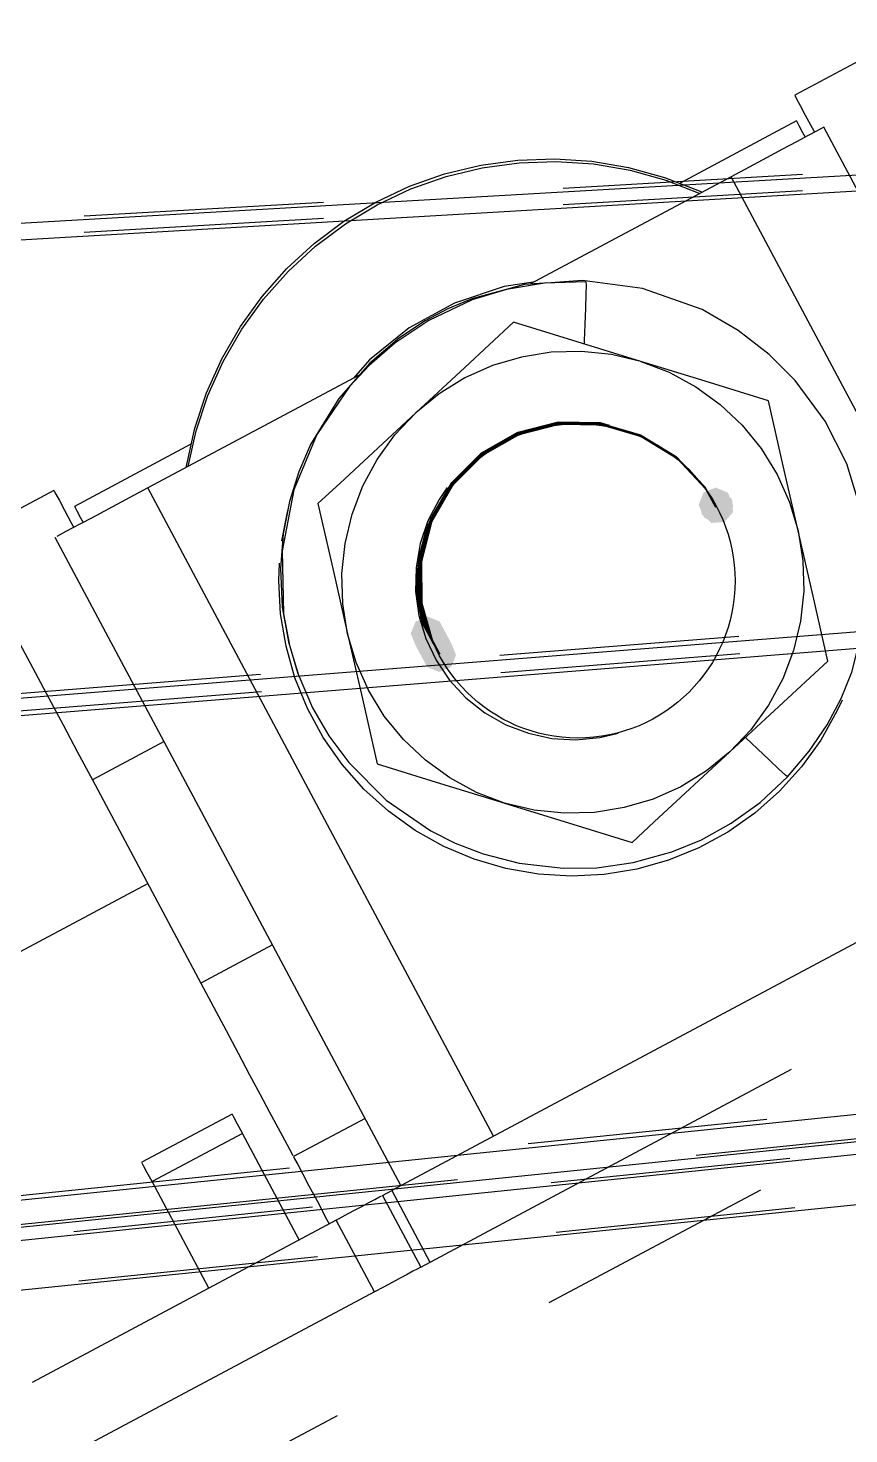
# Model space of a CAD drawing. Extents: x 3 to 592, y 5 to 207.
# Drawn here: x 62.11 to 66.45, y 34.37 to 41.81 of the extents above; entities that cross this region are included whole.
import ezdxf

# ---------------------------------------------------------------- set-up
doc = ezdxf.new("R2010")
doc.units = 0
doc.layers.get('0').update_dxf_attribs({"linetype": 'CONTINUOUS'})

msp = doc.modelspace()

# ---------------------------------------------------------------- hatches: boundary and pattern name
h = msp.add_hatch(color=7)
h.dxf.hatch_style = 2
h.paths.add_polyline_path([(65.810381, 39.348591), (65.83662, 39.284981), (65.810381, 39.22137), (65.746771, 39.195131), (65.683161, 39.22137), (65.656569, 39.285333), (65.682808, 39.348943), (65.746418, 39.375183)])
h = msp.add_hatch(color=7)
h.dxf.hatch_style = 2
h.paths.add_polyline_path([(65.810381, 39.348591), (65.83662, 39.284981), (65.810381, 39.22137), (65.746771, 39.195131), (65.683161, 39.22137), (65.656569, 39.285333), (65.682808, 39.348943), (65.746418, 39.375183)])
h = msp.add_hatch(color=7)
h.dxf.hatch_style = 2
h.paths.add_polyline_path([(65.812145, 39.345239), (65.838384, 39.281629), (65.812145, 39.218019), (65.748535, 39.19178), (65.684925, 39.218019), (65.658333, 39.281982), (65.684572, 39.345592), (65.748182, 39.371831)])
h = msp.add_hatch(color=7)
h.dxf.hatch_style = 2
h.paths.add_polyline_path([(65.812145, 39.345239), (65.838384, 39.281629), (65.812145, 39.218019), (65.748535, 39.19178), (65.684925, 39.218019), (65.658333, 39.281982), (65.684572, 39.345592), (65.748182, 39.371831)])
h = msp.add_hatch(color=7)
h.dxf.hatch_style = 2
h.paths.add_polyline_path([(65.813944, 39.341923), (65.840184, 39.278313), (65.813944, 39.214703), (65.750334, 39.188464), (65.686724, 39.214703), (65.660132, 39.278666), (65.686371, 39.342276), (65.749981, 39.368515)])
h = msp.add_hatch(color=7)
h.dxf.hatch_style = 2
h.paths.add_polyline_path([(65.813944, 39.341923), (65.840184, 39.278313), (65.813944, 39.214703), (65.750334, 39.188464), (65.686724, 39.214703), (65.660132, 39.278666), (65.686371, 39.342276), (65.749981, 39.368515)])
h = msp.add_hatch(color=7)
h.dxf.hatch_style = 2
h.paths.add_polyline_path([(65.833441, 39.313569), (65.838219, 39.244926), (65.793211, 39.192878), (65.724567, 39.1881), (65.672519, 39.233108), (65.666683, 39.303868), (65.711691, 39.355917), (65.780335, 39.360694)])
h = msp.add_hatch(color=7)
h.dxf.hatch_style = 2
h.paths.add_polyline_path([(65.833441, 39.313569), (65.838219, 39.244926), (65.793211, 39.192878), (65.724567, 39.1881), (65.672519, 39.233108), (65.666683, 39.303868), (65.711691, 39.355917), (65.780335, 39.360694)])
h = msp.add_hatch(color=7)
h.dxf.hatch_style = 2
h.paths.add_polyline_path([(64.158208, 38.538922), (64.131969, 38.602532), (64.158208, 38.666142), (64.221819, 38.692381), (64.285429, 38.666142), (64.312021, 38.602179), (64.285782, 38.538569), (64.222171, 38.51233)])
h = msp.add_hatch(color=7)
h.dxf.hatch_style = 2
h.paths.add_polyline_path([(64.158208, 38.538922), (64.131969, 38.602532), (64.158208, 38.666142), (64.221819, 38.692381), (64.285429, 38.666142), (64.312021, 38.602179), (64.285782, 38.538569), (64.222171, 38.51233)])
h = msp.add_hatch(color=7)
h.dxf.hatch_style = 2
h.paths.add_polyline_path([(64.160008, 38.535606), (64.133768, 38.599216), (64.160008, 38.662826), (64.223618, 38.689065), (64.287228, 38.662826), (64.31382, 38.598863), (64.287581, 38.535253), (64.223971, 38.509014)])
h = msp.add_hatch(color=7)
h.dxf.hatch_style = 2
h.paths.add_polyline_path([(64.160008, 38.535606), (64.133768, 38.599216), (64.160008, 38.662826), (64.223618, 38.689065), (64.287228, 38.662826), (64.31382, 38.598863), (64.287581, 38.535253), (64.223971, 38.509014)])
h = msp.add_hatch(color=7)
h.dxf.hatch_style = 2
h.paths.add_polyline_path([(64.161772, 38.532254), (64.135532, 38.595864), (64.161772, 38.659475), (64.225382, 38.685714), (64.288992, 38.659475), (64.315584, 38.595512), (64.289345, 38.531902), (64.225734, 38.505662)])
h = msp.add_hatch(color=7)
h.dxf.hatch_style = 2
h.paths.add_polyline_path([(64.161772, 38.532254), (64.135532, 38.595864), (64.161772, 38.659475), (64.225382, 38.685714), (64.288992, 38.659475), (64.315584, 38.595512), (64.289345, 38.531902), (64.225734, 38.505662)])
h = msp.add_hatch(color=7)
h.dxf.hatch_style = 2
h.paths.add_polyline_path([(64.163535, 38.528938), (64.137296, 38.592548), (64.163535, 38.656158), (64.227146, 38.682398), (64.290756, 38.656158), (64.317348, 38.592196), (64.291108, 38.528585), (64.227498, 38.502346)])
h = msp.add_hatch(color=7)
h.dxf.hatch_style = 2
h.paths.add_polyline_path([(64.163535, 38.528938), (64.137296, 38.592548), (64.163535, 38.656158), (64.227146, 38.682398), (64.290756, 38.656158), (64.317348, 38.592196), (64.291108, 38.528585), (64.227498, 38.502346)])
h = msp.add_hatch(color=7)
h.dxf.hatch_style = 2
h.paths.add_polyline_path([(64.165335, 38.525587), (64.139095, 38.589197), (64.165335, 38.652807), (64.228945, 38.679046), (64.292555, 38.652807), (64.319147, 38.588844), (64.292908, 38.525234), (64.229297, 38.498995)])
h = msp.add_hatch(color=7)
h.dxf.hatch_style = 2
h.paths.add_polyline_path([(64.165335, 38.525587), (64.139095, 38.589197), (64.165335, 38.652807), (64.228945, 38.679046), (64.292555, 38.652807), (64.319147, 38.588844), (64.292908, 38.525234), (64.229297, 38.498995)])
h = msp.add_hatch(color=7)
h.dxf.hatch_style = 2
h.paths.add_polyline_path([(64.167134, 38.522271), (64.140895, 38.585881), (64.167134, 38.649491), (64.230744, 38.67573), (64.294354, 38.649491), (64.320946, 38.585528), (64.294707, 38.521918), (64.231097, 38.495679)])
h = msp.add_hatch(color=7)
h.dxf.hatch_style = 2
h.paths.add_polyline_path([(64.167134, 38.522271), (64.140895, 38.585881), (64.167134, 38.649491), (64.230744, 38.67573), (64.294354, 38.649491), (64.320946, 38.585528), (64.294707, 38.521918), (64.231097, 38.495679)])
h = msp.add_hatch(color=7)
h.dxf.hatch_style = 2
h.paths.add_polyline_path([(64.168898, 38.518919), (64.142658, 38.582529), (64.168898, 38.64614), (64.232508, 38.672379), (64.296118, 38.64614), (64.32271, 38.582177), (64.296471, 38.518567), (64.232861, 38.492327)])
h = msp.add_hatch(color=7)
h.dxf.hatch_style = 2
h.paths.add_polyline_path([(64.168898, 38.518919), (64.142658, 38.582529), (64.168898, 38.64614), (64.232508, 38.672379), (64.296118, 38.64614), (64.32271, 38.582177), (64.296471, 38.518567), (64.232861, 38.492327)])
h = msp.add_hatch(color=7)
h.dxf.hatch_style = 2
h.paths.add_polyline_path([(64.170662, 38.515603), (64.144422, 38.579213), (64.170662, 38.642823), (64.234272, 38.669063), (64.297882, 38.642823), (64.324474, 38.578861), (64.298235, 38.51525), (64.234624, 38.489011)])
h = msp.add_hatch(color=7)
h.dxf.hatch_style = 2
h.paths.add_polyline_path([(64.170662, 38.515603), (64.144422, 38.579213), (64.170662, 38.642823), (64.234272, 38.669063), (64.297882, 38.642823), (64.324474, 38.578861), (64.298235, 38.51525), (64.234624, 38.489011)])
h = msp.add_hatch(color=7)
h.dxf.hatch_style = 2
h.paths.add_polyline_path([(64.172461, 38.512287), (64.146221, 38.575897), (64.172461, 38.639507), (64.236071, 38.665747), (64.299681, 38.639507), (64.326273, 38.575544), (64.300034, 38.511934), (64.236424, 38.485695)])
h = msp.add_hatch(color=7)
h.dxf.hatch_style = 2
h.paths.add_polyline_path([(64.172461, 38.512287), (64.146221, 38.575897), (64.172461, 38.639507), (64.236071, 38.665747), (64.299681, 38.639507), (64.326273, 38.575544), (64.300034, 38.511934), (64.236424, 38.485695)])
h = msp.add_hatch(color=7)
h.dxf.hatch_style = 2
h.paths.add_polyline_path([(64.174225, 38.508936), (64.147985, 38.572546), (64.174225, 38.636156), (64.237835, 38.662395), (64.301445, 38.636156), (64.328037, 38.572193), (64.301798, 38.508583), (64.238187, 38.482344)])
h = msp.add_hatch(color=7)
h.dxf.hatch_style = 2
h.paths.add_polyline_path([(64.174225, 38.508936), (64.147985, 38.572546), (64.174225, 38.636156), (64.237835, 38.662395), (64.301445, 38.636156), (64.328037, 38.572193), (64.301798, 38.508583), (64.238187, 38.482344)])
h = msp.add_hatch(color=7)
h.dxf.hatch_style = 2
h.paths.add_polyline_path([(64.176024, 38.50562), (64.149785, 38.56923), (64.176024, 38.63284), (64.239634, 38.659079), (64.303244, 38.63284), (64.329836, 38.568877), (64.303597, 38.505267), (64.239987, 38.479028)])
h = msp.add_hatch(color=7)
h.dxf.hatch_style = 2
h.paths.add_polyline_path([(64.176024, 38.50562), (64.149785, 38.56923), (64.176024, 38.63284), (64.239634, 38.659079), (64.303244, 38.63284), (64.329836, 38.568877), (64.303597, 38.505267), (64.239987, 38.479028)])
h = msp.add_hatch(color=7)
h.dxf.hatch_style = 2
h.paths.add_polyline_path([(64.177788, 38.502268), (64.151548, 38.565878), (64.177788, 38.629488), (64.241398, 38.655728), (64.305008, 38.629488), (64.3316, 38.565526), (64.305361, 38.501915), (64.241751, 38.475676)])
h = msp.add_hatch(color=7)
h.dxf.hatch_style = 2
h.paths.add_polyline_path([(64.177788, 38.502268), (64.151548, 38.565878), (64.177788, 38.629488), (64.241398, 38.655728), (64.305008, 38.629488), (64.3316, 38.565526), (64.305361, 38.501915), (64.241751, 38.475676)])
h = msp.add_hatch(color=7)
h.dxf.hatch_style = 2
h.paths.add_polyline_path([(64.179552, 38.498952), (64.153312, 38.562562), (64.179552, 38.626172), (64.243162, 38.652412), (64.306772, 38.626172), (64.333364, 38.562209), (64.307125, 38.498599), (64.243514, 38.47236)])
h = msp.add_hatch(color=7)
h.dxf.hatch_style = 2
h.paths.add_polyline_path([(64.179552, 38.498952), (64.153312, 38.562562), (64.179552, 38.626172), (64.243162, 38.652412), (64.306772, 38.626172), (64.333364, 38.562209), (64.307125, 38.498599), (64.243514, 38.47236)])
h = msp.add_hatch(color=7)
h.dxf.hatch_style = 2
h.paths.add_polyline_path([(64.181351, 38.495601), (64.155111, 38.559211), (64.181351, 38.622821), (64.244961, 38.64906), (64.308571, 38.622821), (64.335163, 38.558858), (64.308924, 38.495248), (64.245314, 38.469009)])
h = msp.add_hatch(color=7)
h.dxf.hatch_style = 2
h.paths.add_polyline_path([(64.181351, 38.495601), (64.155111, 38.559211), (64.181351, 38.622821), (64.244961, 38.64906), (64.308571, 38.622821), (64.335163, 38.558858), (64.308924, 38.495248), (64.245314, 38.469009)])
h = msp.add_hatch(color=7)
h.dxf.hatch_style = 2
h.paths.add_polyline_path([(64.183115, 38.492285), (64.156875, 38.555895), (64.183115, 38.619505), (64.246725, 38.645744), (64.310335, 38.619505), (64.336927, 38.555542), (64.310688, 38.491932), (64.247077, 38.465693)])
h = msp.add_hatch(color=7)
h.dxf.hatch_style = 2
h.paths.add_polyline_path([(64.183115, 38.492285), (64.156875, 38.555895), (64.183115, 38.619505), (64.246725, 38.645744), (64.310335, 38.619505), (64.336927, 38.555542), (64.310688, 38.491932), (64.247077, 38.465693)])
h = msp.add_hatch(color=7)
h.dxf.hatch_style = 2
h.paths.add_polyline_path([(64.184878, 38.488933), (64.158639, 38.552543), (64.184878, 38.616153), (64.248489, 38.642393), (64.312099, 38.616153), (64.338691, 38.552191), (64.312452, 38.48858), (64.248841, 38.462341)])
h = msp.add_hatch(color=7)
h.dxf.hatch_style = 2
h.paths.add_polyline_path([(64.184878, 38.488933), (64.158639, 38.552543), (64.184878, 38.616153), (64.248489, 38.642393), (64.312099, 38.616153), (64.338691, 38.552191), (64.312452, 38.48858), (64.248841, 38.462341)])
h = msp.add_hatch(color=7)
h.dxf.hatch_style = 2
h.paths.add_polyline_path([(64.186678, 38.485617), (64.160438, 38.549227), (64.186678, 38.612837), (64.250288, 38.639077), (64.313898, 38.612837), (64.34049, 38.548874), (64.314251, 38.485264), (64.250641, 38.459025)])
h = msp.add_hatch(color=7)
h.dxf.hatch_style = 2
h.paths.add_polyline_path([(64.186678, 38.485617), (64.160438, 38.549227), (64.186678, 38.612837), (64.250288, 38.639077), (64.313898, 38.612837), (64.34049, 38.548874), (64.314251, 38.485264), (64.250641, 38.459025)])
h = msp.add_hatch(color=7)
h.dxf.hatch_style = 2
h.paths.add_polyline_path([(64.188442, 38.482266), (64.162202, 38.545876), (64.188442, 38.609486), (64.252052, 38.635725), (64.315662, 38.609486), (64.342254, 38.545523), (64.316015, 38.481913), (64.252404, 38.455674)])
h = msp.add_hatch(color=7)
h.dxf.hatch_style = 2
h.paths.add_polyline_path([(64.188442, 38.482266), (64.162202, 38.545876), (64.188442, 38.609486), (64.252052, 38.635725), (64.315662, 38.609486), (64.342254, 38.545523), (64.316015, 38.481913), (64.252404, 38.455674)])
h = msp.add_hatch(color=7)
h.dxf.hatch_style = 2
h.paths.add_polyline_path([(64.190241, 38.47895), (64.164001, 38.54256), (64.190241, 38.60617), (64.253851, 38.632409), (64.317461, 38.60617), (64.344053, 38.542207), (64.317814, 38.478597), (64.254204, 38.452358)])
h = msp.add_hatch(color=7)
h.dxf.hatch_style = 2
h.paths.add_polyline_path([(64.190241, 38.47895), (64.164001, 38.54256), (64.190241, 38.60617), (64.253851, 38.632409), (64.317461, 38.60617), (64.344053, 38.542207), (64.317814, 38.478597), (64.254204, 38.452358)])
h = msp.add_hatch(color=7)
h.dxf.hatch_style = 2
h.paths.add_polyline_path([(64.192005, 38.475598), (64.165765, 38.539208), (64.192005, 38.602818), (64.255615, 38.629058), (64.319225, 38.602818), (64.345817, 38.538856), (64.319578, 38.475245), (64.255968, 38.449006)])
h = msp.add_hatch(color=7)
h.dxf.hatch_style = 2
h.paths.add_polyline_path([(64.192005, 38.475598), (64.165765, 38.539208), (64.192005, 38.602818), (64.255615, 38.629058), (64.319225, 38.602818), (64.345817, 38.538856), (64.319578, 38.475245), (64.255968, 38.449006)])
h = msp.add_hatch(color=7)
h.dxf.hatch_style = 2
h.paths.add_polyline_path([(64.193768, 38.472282), (64.167529, 38.535892), (64.193768, 38.599502), (64.257379, 38.625742), (64.320989, 38.599502), (64.347581, 38.535539), (64.321342, 38.471929), (64.257731, 38.44569)])
h = msp.add_hatch(color=7)
h.dxf.hatch_style = 2
h.paths.add_polyline_path([(64.193768, 38.472282), (64.167529, 38.535892), (64.193768, 38.599502), (64.257379, 38.625742), (64.320989, 38.599502), (64.347581, 38.535539), (64.321342, 38.471929), (64.257731, 38.44569)])
h = msp.add_hatch(color=7)
h.dxf.hatch_style = 2
h.paths.add_polyline_path([(64.195568, 38.468966), (64.169328, 38.532576), (64.195568, 38.596186), (64.259178, 38.622425), (64.322788, 38.596186), (64.34938, 38.532223), (64.323141, 38.468613), (64.259531, 38.442374)])
h = msp.add_hatch(color=7)
h.dxf.hatch_style = 2
h.paths.add_polyline_path([(64.195568, 38.468966), (64.169328, 38.532576), (64.195568, 38.596186), (64.259178, 38.622425), (64.322788, 38.596186), (64.34938, 38.532223), (64.323141, 38.468613), (64.259531, 38.442374)])
h = msp.add_hatch(color=7)
h.dxf.hatch_style = 2
h.paths.add_polyline_path([(64.197332, 38.465615), (64.171092, 38.529225), (64.197332, 38.592835), (64.260942, 38.619074), (64.324552, 38.592835), (64.351144, 38.528872), (64.324905, 38.465262), (64.261294, 38.439023)])
h = msp.add_hatch(color=7)
h.dxf.hatch_style = 2
h.paths.add_polyline_path([(64.197332, 38.465615), (64.171092, 38.529225), (64.197332, 38.592835), (64.260942, 38.619074), (64.324552, 38.592835), (64.351144, 38.528872), (64.324905, 38.465262), (64.261294, 38.439023)])
h = msp.add_hatch(color=7)
h.dxf.hatch_style = 2
h.paths.add_polyline_path([(64.199095, 38.462298), (64.172856, 38.525909), (64.199095, 38.589519), (64.262706, 38.615758), (64.326316, 38.589519), (64.352908, 38.525556), (64.326668, 38.461946), (64.263058, 38.435706)])
h = msp.add_hatch(color=7)
h.dxf.hatch_style = 2
h.paths.add_polyline_path([(64.199095, 38.462298), (64.172856, 38.525909), (64.199095, 38.589519), (64.262706, 38.615758), (64.326316, 38.589519), (64.352908, 38.525556), (64.326668, 38.461946), (64.263058, 38.435706)])
h = msp.add_hatch(color=7)
h.dxf.hatch_style = 2
h.paths.add_polyline_path([(64.200895, 38.458947), (64.174655, 38.522557), (64.200895, 38.586167), (64.264505, 38.612407), (64.328115, 38.586167), (64.354707, 38.522204), (64.328468, 38.458594), (64.264858, 38.432355)])
h = msp.add_hatch(color=7)
h.dxf.hatch_style = 2
h.paths.add_polyline_path([(64.200895, 38.458947), (64.174655, 38.522557), (64.200895, 38.586167), (64.264505, 38.612407), (64.328115, 38.586167), (64.354707, 38.522204), (64.328468, 38.458594), (64.264858, 38.432355)])
h = msp.add_hatch(color=7)
h.dxf.hatch_style = 2
h.paths.add_polyline_path([(64.202658, 38.455631), (64.176419, 38.519241), (64.202658, 38.582851), (64.266269, 38.60909), (64.329879, 38.582851), (64.356471, 38.518888), (64.330232, 38.455278), (64.266621, 38.429039)])
h = msp.add_hatch(color=7)
h.dxf.hatch_style = 2
h.paths.add_polyline_path([(64.202658, 38.455631), (64.176419, 38.519241), (64.202658, 38.582851), (64.266269, 38.60909), (64.329879, 38.582851), (64.356471, 38.518888), (64.330232, 38.455278), (64.266621, 38.429039)])
h = msp.add_hatch(color=7)
h.dxf.hatch_style = 2
h.paths.add_polyline_path([(64.204458, 38.45228), (64.178218, 38.51589), (64.204458, 38.5795), (64.268068, 38.605739), (64.331678, 38.5795), (64.35827, 38.515537), (64.332031, 38.451927), (64.268421, 38.425688)])
h = msp.add_hatch(color=7)
h.dxf.hatch_style = 2
h.paths.add_polyline_path([(64.204458, 38.45228), (64.178218, 38.51589), (64.204458, 38.5795), (64.268068, 38.605739), (64.331678, 38.5795), (64.35827, 38.515537), (64.332031, 38.451927), (64.268421, 38.425688)])
h = msp.add_hatch(color=7)
h.dxf.hatch_style = 2
h.paths.add_polyline_path([(64.206222, 38.448963), (64.179982, 38.512574), (64.206222, 38.576184), (64.269832, 38.602423), (64.333442, 38.576184), (64.360034, 38.512221), (64.333795, 38.448611), (64.270184, 38.422371)])
h = msp.add_hatch(color=7)
h.dxf.hatch_style = 2
h.paths.add_polyline_path([(64.206222, 38.448963), (64.179982, 38.512574), (64.206222, 38.576184), (64.269832, 38.602423), (64.333442, 38.576184), (64.360034, 38.512221), (64.333795, 38.448611), (64.270184, 38.422371)])
h = msp.add_hatch(color=7)
h.dxf.hatch_style = 2
h.paths.add_polyline_path([(64.208021, 38.445612), (64.181781, 38.509222), (64.208021, 38.572832), (64.271631, 38.599072), (64.335241, 38.572832), (64.361833, 38.508869), (64.335594, 38.445259), (64.271984, 38.41902)])
h = msp.add_hatch(color=7)
h.dxf.hatch_style = 2
h.paths.add_polyline_path([(64.208021, 38.445612), (64.181781, 38.509222), (64.208021, 38.572832), (64.271631, 38.599072), (64.335241, 38.572832), (64.361833, 38.508869), (64.335594, 38.445259), (64.271984, 38.41902)])
h = msp.add_hatch(color=7)
h.dxf.hatch_style = 2
h.paths.add_polyline_path([(64.209785, 38.442296), (64.183545, 38.505906), (64.209785, 38.569516), (64.273395, 38.595755), (64.337005, 38.569516), (64.363597, 38.505553), (64.337358, 38.441943), (64.273747, 38.415704)])
h = msp.add_hatch(color=7)
h.dxf.hatch_style = 2
h.paths.add_polyline_path([(64.209785, 38.442296), (64.183545, 38.505906), (64.209785, 38.569516), (64.273395, 38.595755), (64.337005, 38.569516), (64.363597, 38.505553), (64.337358, 38.441943), (64.273747, 38.415704)])
h = msp.add_hatch(color=7)
h.dxf.hatch_style = 2
h.paths.add_polyline_path([(64.211548, 38.438945), (64.185309, 38.502555), (64.211548, 38.566165), (64.275159, 38.592404), (64.338769, 38.566165), (64.365361, 38.502202), (64.339122, 38.438592), (64.275511, 38.412353)])
h = msp.add_hatch(color=7)
h.dxf.hatch_style = 2
h.paths.add_polyline_path([(64.211548, 38.438945), (64.185309, 38.502555), (64.211548, 38.566165), (64.275159, 38.592404), (64.338769, 38.566165), (64.365361, 38.502202), (64.339122, 38.438592), (64.275511, 38.412353)])
h = msp.add_hatch(color=7)
h.dxf.hatch_style = 2
h.paths.add_polyline_path([(64.213348, 38.435628), (64.187108, 38.499239), (64.213348, 38.562849), (64.276958, 38.589088), (64.340568, 38.562849), (64.36716, 38.498886), (64.340921, 38.435276), (64.277311, 38.409036)])
h = msp.add_hatch(color=7)
h.dxf.hatch_style = 2
h.paths.add_polyline_path([(64.213348, 38.435628), (64.187108, 38.499239), (64.213348, 38.562849), (64.276958, 38.589088), (64.340568, 38.562849), (64.36716, 38.498886), (64.340921, 38.435276), (64.277311, 38.409036)])
h = msp.add_hatch(color=7)
h.dxf.hatch_style = 2
h.paths.add_polyline_path([(64.215112, 38.432312), (64.188872, 38.495923), (64.215112, 38.559533), (64.278722, 38.585772), (64.342332, 38.559533), (64.368924, 38.49557), (64.342685, 38.43196), (64.279074, 38.40572)])
h = msp.add_hatch(color=7)
h.dxf.hatch_style = 2
h.paths.add_polyline_path([(64.215112, 38.432312), (64.188872, 38.495923), (64.215112, 38.559533), (64.278722, 38.585772), (64.342332, 38.559533), (64.368924, 38.49557), (64.342685, 38.43196), (64.279074, 38.40572)])
h = msp.add_hatch(color=7)
h.dxf.hatch_style = 2
h.paths.add_polyline_path([(64.216911, 38.428961), (64.190671, 38.492571), (64.216911, 38.556181), (64.280521, 38.58242), (64.344131, 38.556181), (64.370723, 38.492218), (64.344484, 38.428608), (64.280874, 38.402369)])
h = msp.add_hatch(color=7)
h.dxf.hatch_style = 2
h.paths.add_polyline_path([(64.216911, 38.428961), (64.190671, 38.492571), (64.216911, 38.556181), (64.280521, 38.58242), (64.344131, 38.556181), (64.370723, 38.492218), (64.344484, 38.428608), (64.280874, 38.402369)])
h = msp.add_hatch(color=7)
h.dxf.hatch_style = 2
h.paths.add_polyline_path([(64.218675, 38.42561), (64.192435, 38.48922), (64.218675, 38.55283), (64.282285, 38.579069), (64.345895, 38.55283), (64.372487, 38.488867), (64.346248, 38.425257), (64.282638, 38.399018)])
h = msp.add_hatch(color=7)
h.dxf.hatch_style = 2
h.paths.add_polyline_path([(64.218675, 38.42561), (64.192435, 38.48922), (64.218675, 38.55283), (64.282285, 38.579069), (64.345895, 38.55283), (64.372487, 38.488867), (64.346248, 38.425257), (64.282638, 38.399018)])

# ---------------------------------------------------------------- linework, layer by layer
at = {"color": 7}
for points in [[(43.215278, 39.6875), (85.372222, 42.121667)], [(85.372222, 42.051111), (43.215278, 39.581667)], [(66.642791, 41.706941), (66.164778, 41.451883)], [(66.642791, 41.706941), (66.164778, 41.451883)], [(66.164883, 41.451989), (66.175114, 41.432939), (66.193458, 41.398366), (66.220975, 41.347214), (66.256606, 41.279833), (66.269306, 41.255844)], [(66.164883, 41.451989), (66.175114, 41.432939), (66.193458, 41.398366), (66.220975, 41.347214), (66.256606, 41.279833), (66.269306, 41.255844)], [(66.174655, 41.31564), (65.558705, 40.986851)], [(66.174655, 41.31564), (65.558705, 40.986851)], [(66.174655, 41.31564), (66.187355, 41.292004), (66.207111, 41.254962), (66.220516, 41.229915)], [(66.174655, 41.31564), (66.187355, 41.292004), (66.207111, 41.254962), (66.220516, 41.229915)], [(66.318447, 41.282126), (66.281053, 41.262371), (66.235897, 41.238029), (66.174867, 41.205573), (66.100784, 41.166062), (66.015764, 41.120554), (65.924042, 41.071518), (65.828439, 41.020718)], [(66.318447, 41.282126), (66.281053, 41.262371), (66.235897, 41.238029), (66.174867, 41.205573), (66.100784, 41.166062), (66.015764, 41.120554), (65.924042, 41.071518), (65.828439, 41.020718)], [(68.148941, 37.850974), (66.318377, 41.282091)], [(68.148941, 37.850974), (66.318377, 41.282091)], [(63.947746, 40.886733), (64.125898, 40.970694), (64.311812, 41.035958), (64.503371, 41.082172), (64.698457, 41.10863), (64.895307, 41.115333), (65.091804, 41.10228), (65.285832, 41.069119), (65.475979, 41.016555), (65.659423, 40.945294), (65.67424, 40.938238)], [(63.947746, 40.886733), (64.125898, 40.970694), (64.311812, 41.035958), (64.503371, 41.082172), (64.698457, 41.10863), (64.895307, 41.115333), (65.091804, 41.10228), (65.285832, 41.069119), (65.475979, 41.016555), (65.659423, 40.945294), (65.67424, 40.938238)], [(63.955366, 40.872481), (64.133518, 40.956442), (64.319432, 41.021706), (64.510991, 41.067919), (64.706077, 41.094378), (64.902927, 41.101081), (65.099424, 41.088028), (65.293452, 41.054867), (65.483599, 41.002303), (65.663163, 40.932453)], [(63.955366, 40.872481), (64.133518, 40.956442), (64.319432, 41.021706), (64.510991, 41.067919), (64.706077, 41.094378), (64.902927, 41.101081), (65.099424, 41.088028), (65.293452, 41.054867), (65.483599, 41.002303), (65.663163, 40.932453)], [(65.828298, 41.020647), (64.761851, 40.451617)], [(65.828298, 41.020647), (64.761851, 40.451617)], [(64.938533, 40.95983), (66.206402, 41.03337)], [(64.938533, 40.95983), (66.206402, 41.03337)], [(64.938533, 40.95983), (66.206402, 41.03337)], [(64.938533, 40.95983), (66.206402, 41.03337)], [(67.658756, 37.589495), (65.828192, 41.020612)], [(67.658756, 37.589495), (65.828192, 41.020612)], [(66.206542, 40.94597), (64.938673, 40.87243)], [(66.206542, 40.94597), (64.938673, 40.87243)], [(66.206542, 40.94597), (64.938673, 40.87243)], [(66.206542, 40.94597), (64.938673, 40.87243)], [(62.402795, 40.812749), (63.670664, 40.88629)], [(62.402795, 40.812749), (63.670664, 40.88629)], [(62.402795, 40.812749), (63.670664, 40.88629)], [(62.402795, 40.812749), (63.670664, 40.88629)], [(62.943387, 39.481619), (62.946209, 39.497847), (62.988896, 39.689758), (63.050984, 39.87673), (63.131771, 40.056647), (63.230196, 40.227038), (63.345201, 40.386847), (63.476082, 40.533955), (63.621073, 40.667305), (63.778765, 40.785486), (63.947746, 40.886733)], [(62.943387, 39.481619), (62.946209, 39.497847), (62.988896, 39.689758), (63.050984, 39.87673), (63.131771, 40.056647), (63.230196, 40.227038), (63.345201, 40.386847), (63.476082, 40.533955), (63.621073, 40.667305), (63.778765, 40.785486), (63.947746, 40.886733)], [(62.954359, 39.487475), (62.996692, 39.675506), (63.058781, 39.862478), (63.139214, 40.042042), (63.237639, 40.212786), (63.352998, 40.372594), (63.483878, 40.519703), (63.62887, 40.653053), (63.786561, 40.771233), (63.955189, 40.872481)], [(62.954359, 39.487475), (62.996692, 39.675506), (63.058781, 39.862478), (63.139214, 40.042042), (63.237639, 40.212786), (63.352998, 40.372594), (63.483878, 40.519703), (63.62887, 40.653053), (63.786561, 40.771233), (63.955189, 40.872481)], [(63.670804, 40.79889), (62.402935, 40.725349)], [(63.670804, 40.79889), (62.402935, 40.725349)], [(63.670804, 40.79889), (62.402935, 40.725349)], [(63.670804, 40.79889), (62.402935, 40.725349)], [(64.837169, 40.45712), (64.734511, 40.449712), (64.455111, 40.37457), (64.328111, 40.320948), (64.209224, 40.257801), (64.071994, 40.167137), (63.915008, 40.033434), (63.751672, 39.84752), (63.601741, 39.603751), (63.539652, 39.459112), (63.490616, 39.300714), (63.457102, 39.129617), (63.442638, 38.947231)], [(64.837169, 40.45712), (64.734511, 40.449712), (64.455111, 40.37457), (64.328111, 40.320948), (64.209224, 40.257801), (64.071994, 40.167137), (63.915008, 40.033434), (63.751672, 39.84752), (63.601741, 39.603751), (63.539652, 39.459112), (63.490616, 39.300714), (63.457102, 39.129617), (63.442638, 38.947231)], [(65.059772, 40.464916), (64.840344, 40.457508), (64.638908, 40.423289), (64.457933, 40.368255), (64.227922, 40.260305), (64.047299, 40.139655), (63.911833, 40.021122), (63.808822, 39.909997), (63.635961, 39.65635), (63.512488, 39.362486), (63.451105, 39.040752), (63.459219, 38.707378), (63.490263, 38.541219), (63.536477, 38.387761), (63.61303, 38.209961), (63.699461, 38.060736), (63.803883, 37.919272), (64.002497, 37.720305), (64.238505, 37.557322), (64.367974, 37.492411), (64.515788, 37.435614), (64.705936, 37.386225), (64.939122, 37.359766), (65.116922, 37.362941), (65.309891, 37.389752), (65.514149, 37.446197), (65.671136, 37.511108), (65.828474, 37.597891), (65.981933, 37.708311), (66.127277, 37.843072)], [(65.059772, 40.464916), (64.840344, 40.457508), (64.638908, 40.423289), (64.457933, 40.368255), (64.227922, 40.260305), (64.047299, 40.139655), (63.911833, 40.021122), (63.808822, 39.909997), (63.635961, 39.65635), (63.512488, 39.362486), (63.451105, 39.040752), (63.459219, 38.707378), (63.490263, 38.541219), (63.536477, 38.387761), (63.61303, 38.209961), (63.699461, 38.060736), (63.803883, 37.919272), (64.002497, 37.720305), (64.238505, 37.557322), (64.367974, 37.492411), (64.515788, 37.435614), (64.705936, 37.386225), (64.939122, 37.359766), (65.116922, 37.362941), (65.309891, 37.389752), (65.514149, 37.446197), (65.671136, 37.511108), (65.828474, 37.597891), (65.981933, 37.708311), (66.127277, 37.843072)], [(64.781183, 40.462024), (64.627725, 40.439799), (64.364552, 40.351251), (64.124311, 40.220018), (63.913702, 40.050685), (63.828683, 39.954024)], [(64.781183, 40.462024), (64.627725, 40.439799), (64.364552, 40.351251), (64.124311, 40.220018), (63.913702, 40.050685), (63.828683, 39.954024)], [(66.127171, 37.843072), (66.242177, 37.979244), (66.336016, 38.118944), (66.410099, 38.25935), (66.466544, 38.397639), (66.533571, 38.657636), (66.554738, 38.886589), (66.546271, 39.078147), (66.52193, 39.233722), (66.440085, 39.50148), (66.326844, 39.726552), (66.167741, 39.942805), (66.03051, 40.080389), (65.866469, 40.207389), (65.67491, 40.317455), (65.359527, 40.429639), (65.040969, 40.471619), (64.848705, 40.457861)], [(66.127171, 37.843072), (66.242177, 37.979244), (66.336016, 38.118944), (66.410099, 38.25935), (66.466544, 38.397639), (66.533571, 38.657636), (66.554738, 38.886589), (66.546271, 39.078147), (66.52193, 39.233722), (66.440085, 39.50148), (66.326844, 39.726552), (66.167741, 39.942805), (66.03051, 40.080389), (65.866469, 40.207389), (65.67491, 40.317455), (65.359527, 40.429639), (65.040969, 40.471619), (64.848705, 40.457861)], [(65.059736, 40.464211), (65.060089, 40.446572), (65.058678, 40.397183), (65.056561, 40.324158), (65.053739, 40.239139), (65.050211, 40.154472), (65.049506, 40.135422)], [(65.059736, 40.464211), (65.060089, 40.446572), (65.058678, 40.397183), (65.056561, 40.324158), (65.053739, 40.239139), (65.050211, 40.154472), (65.049506, 40.135422)], [(64.676302, 40.250639), (64.418422, 40.011456), (64.158424, 39.770509)], [(64.676302, 40.250639), (64.418422, 40.011456), (64.158424, 39.770509)], [(65.351131, 40.042324), (65.013875, 40.146393), (64.676267, 40.250816)], [(65.351131, 40.042324), (65.013875, 40.146393), (64.676267, 40.250816)], [(47.589722, 37.112222), (85.372222, 40.110833)], [(85.372222, 40.040278), (47.625, 37.006389)], [(65.351131, 40.042324), (65.195556, 40.079366), (65.036453, 40.095946), (64.876292, 40.09136), (64.718248, 40.066313), (64.565142, 40.020452), (64.419092, 39.955188), (64.282567, 39.871227), (64.158389, 39.770332)], [(65.351131, 40.042324), (65.195556, 40.079366), (65.036453, 40.095946), (64.876292, 40.09136), (64.718248, 40.066313), (64.565142, 40.020452), (64.419092, 39.955188), (64.282567, 39.871227), (64.158389, 39.770332)], [(66.025959, 39.834009), (65.690115, 39.937725), (65.351096, 40.0425)], [(66.025959, 39.834009), (65.690115, 39.937725), (65.351096, 40.0425)], [(65.351131, 40.042324), (65.500709, 39.985174), (65.641467, 39.908974), (65.770936, 39.815135), (65.887353, 39.705421), (65.988248, 39.581243), (66.071856, 39.444718), (66.13712, 39.298668), (66.182981, 39.145563)], [(65.351131, 40.042324), (65.500709, 39.985174), (65.641467, 39.908974), (65.770936, 39.815135), (65.887353, 39.705421), (65.988248, 39.581243), (66.071856, 39.444718), (66.13712, 39.298668), (66.182981, 39.145563)], [(63.859727, 39.970428), (62.740364, 39.373175)], [(63.859727, 39.970428), (62.740364, 39.373175)], [(66.182981, 39.145422), (66.104311, 39.489733), (66.025995, 39.834044)], [(66.182981, 39.145422), (66.104311, 39.489733), (66.025995, 39.834044)], [(64.158495, 39.770403), (63.758092, 39.399281), (63.640617, 39.290272)], [(64.158495, 39.770403), (63.758092, 39.399281), (63.640617, 39.290272)], [(63.797639, 38.601579), (63.772239, 38.759624), (63.768005, 38.919432), (63.784233, 39.078535), (63.821628, 39.234463), (63.878425, 39.383688), (63.954625, 39.524446), (64.048464, 39.654268), (64.15853, 39.770332)], [(63.797639, 38.601579), (63.772239, 38.759624), (63.768005, 38.919432), (63.784233, 39.078535), (63.821628, 39.234463), (63.878425, 39.383688), (63.954625, 39.524446), (64.048464, 39.654268), (64.15853, 39.770332)], [(64.280732, 38.505377), (64.24616, 38.562527), (64.185835, 38.775252), (64.183366, 38.996796), (64.239457, 39.21058), (64.349877, 39.402844), (64.506158, 39.558771), (64.699127, 39.668132), (64.91291, 39.722813), (65.134455, 39.719638), (65.182432, 39.705527)], [(64.280732, 38.505377), (64.24616, 38.562527), (64.185835, 38.775252), (64.183366, 38.996796), (64.239457, 39.21058), (64.349877, 39.402844), (64.506158, 39.558771), (64.699127, 39.668132), (64.91291, 39.722813), (65.134455, 39.719638), (65.182432, 39.705527)], [(64.282496, 38.502026), (64.247924, 38.559176), (64.187599, 38.771901), (64.18513, 38.993445), (64.241221, 39.207228), (64.351641, 39.399492), (64.507921, 39.55542), (64.700891, 39.664781), (64.914674, 39.719462), (65.136219, 39.715934), (65.347885, 39.654903), (65.537327, 39.539192), (65.688316, 39.378678), (65.740174, 39.281312)], [(64.282496, 38.502026), (64.247924, 38.559176), (64.187599, 38.771901), (64.18513, 38.993445), (64.241221, 39.207228), (64.351641, 39.399492), (64.507921, 39.55542), (64.700891, 39.664781), (64.914674, 39.719462), (65.136219, 39.715934), (65.347885, 39.654903), (65.537327, 39.539192), (65.688316, 39.378678), (65.740174, 39.281312)], [(64.28426, 38.498709), (64.249688, 38.555859), (64.189363, 38.768584), (64.186894, 38.990129), (64.242985, 39.203912), (64.353405, 39.396176), (64.509685, 39.552104), (64.702655, 39.661465), (64.916438, 39.716146), (65.137982, 39.712618), (65.349649, 39.651587), (65.539091, 39.535876), (65.69008, 39.375362), (65.741938, 39.277996)], [(64.28426, 38.498709), (64.249688, 38.555859), (64.189363, 38.768584), (64.186894, 38.990129), (64.242985, 39.203912), (64.353405, 39.396176), (64.509685, 39.552104), (64.702655, 39.661465), (64.916438, 39.716146), (65.137982, 39.712618), (65.349649, 39.651587), (65.539091, 39.535876), (65.69008, 39.375362), (65.741938, 39.277996)], [(64.286059, 38.495358), (64.251487, 38.552508), (64.191162, 38.765233), (64.188693, 38.986778), (64.244784, 39.200561), (64.355204, 39.392825), (64.511484, 39.548752), (64.704454, 39.658114), (64.918237, 39.712794), (65.139782, 39.709619), (65.351448, 39.648236), (65.54089, 39.532525), (65.691879, 39.372011), (65.743737, 39.274644)], [(64.286059, 38.495358), (64.251487, 38.552508), (64.191162, 38.765233), (64.188693, 38.986778), (64.244784, 39.200561), (64.355204, 39.392825), (64.511484, 39.548752), (64.704454, 39.658114), (64.918237, 39.712794), (65.139782, 39.709619), (65.351448, 39.648236), (65.54089, 39.532525), (65.691879, 39.372011), (65.743737, 39.274644)], [(64.287612, 38.492465), (64.253039, 38.549615), (64.192714, 38.76234), (64.190245, 38.983885), (64.246337, 39.197668), (64.356756, 39.389932), (64.513037, 39.54586), (64.706006, 39.655221), (64.919789, 39.709901), (65.141334, 39.706374), (65.353001, 39.645343), (65.542442, 39.529632), (65.693431, 39.369118), (65.745289, 39.271751)], [(64.287612, 38.492465), (64.253039, 38.549615), (64.192714, 38.76234), (64.190245, 38.983885), (64.246337, 39.197668), (64.356756, 39.389932), (64.513037, 39.54586), (64.706006, 39.655221), (64.919789, 39.709901), (65.141334, 39.706374), (65.353001, 39.645343), (65.542442, 39.529632), (65.693431, 39.369118), (65.745289, 39.271751)], [(62.967376, 39.604597), (62.351426, 39.275808)], [(62.967376, 39.604597), (62.351426, 39.275808)], [(62.740258, 39.37321), (62.644655, 39.322058), (62.55258, 39.273021), (62.467913, 39.227866), (62.39383, 39.188355), (62.332799, 39.155899), (62.287291, 39.131557), (62.259422, 39.116741)], [(62.740258, 39.37321), (62.644655, 39.322058), (62.55258, 39.273021), (62.467913, 39.227866), (62.39383, 39.188355), (62.332799, 39.155899), (62.287291, 39.131557), (62.259422, 39.116741)], [(64.570716, 35.942058), (62.740152, 39.373175)], [(64.570716, 35.942058), (62.740152, 39.373175)], [(64.324794, 39.375009), (64.282108, 39.312568), (64.223194, 39.199326), (64.182625, 39.078323), (64.160753, 38.952734), (64.158283, 38.825029), (64.175569, 38.698734), (64.211906, 38.576321), (64.266233, 38.460962), (64.337847, 38.355129), (64.424631, 38.261643), (64.524467, 38.182621), (64.635592, 38.119473), (64.754831, 38.074318), (64.879361, 38.047507), (65.006714, 38.040451), (65.133714, 38.052446), (65.231081, 38.075729)], [(64.324794, 39.375009), (64.282108, 39.312568), (64.223194, 39.199326), (64.182625, 39.078323), (64.160753, 38.952734), (64.158283, 38.825029), (64.175569, 38.698734), (64.211906, 38.576321), (64.266233, 38.460962), (64.337847, 38.355129), (64.424631, 38.261643), (64.524467, 38.182621), (64.635592, 38.119473), (64.754831, 38.074318), (64.879361, 38.047507), (65.006714, 38.040451), (65.133714, 38.052446), (65.231081, 38.075729)], [(62.243547, 39.360052), (61.765533, 39.104993)], [(62.243547, 39.360052), (61.765533, 39.104993)], [(62.243547, 39.360052), (62.253777, 39.341002), (62.272122, 39.306429), (62.299638, 39.255277), (62.335269, 39.187896), (62.347969, 39.163907)], [(62.243547, 39.360052), (62.253777, 39.341002), (62.272122, 39.306429), (62.299638, 39.255277), (62.335269, 39.187896), (62.347969, 39.163907)], [(62.351356, 39.275949), (62.364056, 39.252313), (62.383811, 39.215272), (62.397217, 39.190224)], [(62.351356, 39.275949), (62.364056, 39.252313), (62.383811, 39.215272), (62.397217, 39.190224)], [(63.450329, 39.092999), (63.475729, 39.22776), (63.483137, 39.258452)], [(63.450329, 39.092999), (63.475729, 39.22776), (63.483137, 39.258452)], [(63.640652, 39.290131), (63.718969, 38.947231), (63.797639, 38.601509)], [(63.640652, 39.290131), (63.718969, 38.947231), (63.797639, 38.601509)], [(64.273606, 38.518712), (64.239034, 38.575862), (64.178709, 38.788587), (64.17624, 39.010131), (64.213281, 39.151242)], [(64.273606, 38.518712), (64.239034, 38.575862), (64.178709, 38.788587), (64.17624, 39.010131), (64.213281, 39.151242)], [(64.27537, 38.515361), (64.240798, 38.572511), (64.180473, 38.785236), (64.178004, 39.00678), (64.219984, 39.166941)], [(64.27537, 38.515361), (64.240798, 38.572511), (64.180473, 38.785236), (64.178004, 39.00678), (64.219984, 39.166941)], [(64.277169, 38.512044), (64.242597, 38.569194), (64.182272, 38.781919), (64.179803, 39.003464), (64.226722, 39.182675)], [(64.277169, 38.512044), (64.242597, 38.569194), (64.182272, 38.781919), (64.179803, 39.003464), (64.226722, 39.182675)], [(64.278933, 38.508693), (64.244361, 38.565843), (64.184036, 38.778568), (64.181567, 39.000113), (64.233425, 39.198374)], [(64.278933, 38.508693), (64.244361, 38.565843), (64.184036, 38.778568), (64.181567, 39.000113), (64.233425, 39.198374)], [(66.182981, 39.145422), (66.208381, 38.987377), (66.212614, 38.827569), (66.196386, 38.668466), (66.158992, 38.512538), (66.102195, 38.363313), (66.025995, 38.222555), (65.932156, 38.092733), (65.822089, 37.976669)], [(66.182981, 39.145422), (66.208381, 38.987377), (66.212614, 38.827569), (66.196386, 38.668466), (66.158992, 38.512538), (66.102195, 38.363313), (66.025995, 38.222555), (65.932156, 38.092733), (65.822089, 37.976669)], [(66.339967, 38.456835), (66.262003, 38.799735), (66.182981, 39.145457)], [(66.339967, 38.456835), (66.262003, 38.799735), (66.182981, 39.145457)], [(61.765639, 39.105064), (61.775869, 39.086014), (61.794214, 39.051442), (61.82173, 39.000289), (61.857361, 38.932908), (61.901458, 38.850358), (61.952964, 38.754403), (62.010819, 38.645394), (62.074672, 38.525803), (62.143464, 38.397039), (62.216136, 38.260867), (62.29163, 38.119403), (62.368889, 37.974411), (62.446852, 37.828361)], [(61.765639, 39.105064), (61.775869, 39.086014), (61.794214, 39.051442), (61.82173, 39.000289), (61.857361, 38.932908), (61.901458, 38.850358), (61.952964, 38.754403), (62.010819, 38.645394), (62.074672, 38.525803), (62.143464, 38.397039), (62.216136, 38.260867), (62.29163, 38.119403), (62.368889, 37.974411), (62.446852, 37.828361)], [(64.080566, 35.680579), (62.250002, 39.111696)], [(64.080566, 35.680579), (62.250002, 39.111696)], [(64.271843, 38.522028), (64.23727, 38.579178), (64.176945, 38.791903), (64.174829, 38.995103)], [(64.271843, 38.522028), (64.23727, 38.579178), (64.176945, 38.791903), (64.174829, 38.995103)], [(63.519332, 38.367547), (63.47206, 38.535469), (63.443485, 38.707624), (63.434666, 38.881897), (63.438193, 38.97503)], [(63.519332, 38.367547), (63.47206, 38.535469), (63.443485, 38.707624), (63.434666, 38.881897), (63.438193, 38.97503)], [(63.442709, 38.947337), (63.452234, 38.741668), (63.484689, 38.55787), (63.532667, 38.396651), (63.54572, 38.366312)], [(63.442709, 38.947337), (63.452234, 38.741668), (63.484689, 38.55787), (63.532667, 38.396651), (63.54572, 38.366312)], [(64.264716, 38.535363), (64.230144, 38.592513), (64.169819, 38.805238), (64.168408, 38.932238)], [(64.264716, 38.535363), (64.230144, 38.592513), (64.169819, 38.805238), (64.168408, 38.932238)], [(64.266516, 38.532012), (64.231943, 38.589162), (64.171618, 38.801887), (64.170207, 38.947937)], [(64.266516, 38.532012), (64.231943, 38.589162), (64.171618, 38.801887), (64.170207, 38.947937)], [(64.268279, 38.528696), (64.233707, 38.585846), (64.173382, 38.798571), (64.171618, 38.963671)], [(64.268279, 38.528696), (64.233707, 38.585846), (64.173382, 38.798571), (64.171618, 38.963671)], [(64.270043, 38.525344), (64.235471, 38.582494), (64.175146, 38.795219), (64.173029, 38.979369)], [(64.270043, 38.525344), (64.235471, 38.582494), (64.175146, 38.795219), (64.173029, 38.979369)], [(64.255826, 38.552014), (64.221254, 38.609164), (64.160929, 38.821889), (64.160576, 38.853992)], [(64.255826, 38.552014), (64.221254, 38.609164), (64.160929, 38.821889), (64.160576, 38.853992)], [(64.257626, 38.548698), (64.223053, 38.605848), (64.162728, 38.818573), (64.162023, 38.869726)], [(64.257626, 38.548698), (64.223053, 38.605848), (64.162728, 38.818573), (64.162023, 38.869726)], [(64.259389, 38.545347), (64.224817, 38.602497), (64.164492, 38.815222), (64.163787, 38.885424)], [(64.259389, 38.545347), (64.224817, 38.602497), (64.164492, 38.815222), (64.163787, 38.885424)], [(64.261153, 38.542031), (64.226581, 38.599181), (64.166256, 38.811906), (64.165198, 38.901158)], [(64.261153, 38.542031), (64.226581, 38.599181), (64.166256, 38.811906), (64.165198, 38.901158)], [(64.262952, 38.538679), (64.22838, 38.595829), (64.168055, 38.808554), (64.166997, 38.916857)], [(64.262952, 38.538679), (64.22838, 38.595829), (64.168055, 38.808554), (64.166997, 38.916857)], [(64.254063, 38.555366), (64.21949, 38.612516), (64.159165, 38.825241), (64.159165, 38.838293)], [(64.254063, 38.555366), (64.21949, 38.612516), (64.159165, 38.825241), (64.159165, 38.838293)], [(64.252263, 38.558682), (64.217691, 38.615832), (64.161247, 38.815504)], [(64.252263, 38.558682), (64.217691, 38.615832), (64.161247, 38.815504)], [(64.250499, 38.561998), (64.215927, 38.619148), (64.163363, 38.804356)], [(64.250499, 38.561998), (64.215927, 38.619148), (64.163363, 38.804356)], [(64.2487, 38.565349), (64.214128, 38.622499), (64.165797, 38.793596)], [(64.2487, 38.565349), (64.214128, 38.622499), (64.165797, 38.793596)], [(64.246936, 38.568701), (64.212364, 38.625851), (64.167914, 38.782484)], [(64.246936, 38.568701), (64.212364, 38.625851), (64.167914, 38.782484)], [(64.245172, 38.572017), (64.2106, 38.629167), (64.170384, 38.771336)], [(64.245172, 38.572017), (64.2106, 38.629167), (64.170384, 38.771336)], [(64.243373, 38.575333), (64.208801, 38.632483), (64.172465, 38.760541)], [(64.243373, 38.575333), (64.208801, 38.632483), (64.172465, 38.760541)], [(64.241609, 38.578684), (64.207037, 38.635834), (64.174934, 38.749429)], [(64.241609, 38.578684), (64.207037, 38.635834), (64.174934, 38.749429)], [(64.239846, 38.582), (64.205273, 38.63915), (64.177051, 38.738634)], [(64.239846, 38.582), (64.205273, 38.63915), (64.177051, 38.738634)], [(64.238046, 38.585352), (64.203474, 38.642502), (64.179485, 38.727521)], [(64.238046, 38.585352), (64.203474, 38.642502), (64.179485, 38.727521)], [(64.236282, 38.588668), (64.20171, 38.645818), (64.181602, 38.716373)], [(64.236282, 38.588668), (64.20171, 38.645818), (64.181602, 38.716373)], [(64.234483, 38.592019), (64.199911, 38.649169), (64.184036, 38.705614)], [(64.234483, 38.592019), (64.199911, 38.649169), (64.184036, 38.705614)], [(64.179132, 38.682577), (64.220407, 38.605319)], [(64.179132, 38.682577), (64.220407, 38.605319)], [(64.232719, 38.595335), (64.198147, 38.652485), (64.186153, 38.694466)], [(64.232719, 38.595335), (64.198147, 38.652485), (64.186153, 38.694466)], [(64.230956, 38.598687), (64.196383, 38.655837), (64.188622, 38.683706)], [(64.230956, 38.598687), (64.196383, 38.655837), (64.188622, 38.683706)], [(64.229156, 38.602003), (64.194584, 38.659153), (64.191056, 38.672558)], [(64.229156, 38.602003), (64.194584, 38.659153), (64.191056, 38.672558)], [(64.225629, 38.60867), (64.19282, 38.662998)], [(64.225629, 38.60867), (64.19282, 38.662998)], [(64.227393, 38.605354), (64.193173, 38.662504)], [(64.227393, 38.605354), (64.193173, 38.662504)], [(64.629453, 37.704642), (64.479876, 37.761792), (64.339117, 37.837992), (64.209648, 37.931831), (64.093231, 38.041545), (63.992337, 38.165722), (63.908728, 38.302247), (63.843464, 38.448297), (63.797603, 38.601403)], [(64.629453, 37.704642), (64.479876, 37.761792), (64.339117, 37.837992), (64.209648, 37.931831), (64.093231, 38.041545), (63.992337, 38.165722), (63.908728, 38.302247), (63.843464, 38.448297), (63.797603, 38.601403)], [(63.797639, 38.601579), (63.876308, 38.257268), (63.954625, 37.912957)], [(63.797639, 38.601579), (63.876308, 38.257268), (63.954625, 37.912957)], [(64.603724, 38.488474), (65.869713, 38.589323)], [(64.603724, 38.488474), (65.869713, 38.589323)], [(64.603724, 38.488474), (65.869713, 38.589323)], [(64.603724, 38.488474), (65.869713, 38.589323)], [(65.874878, 38.495042), (64.608888, 38.394189)], [(65.874878, 38.495042), (64.608888, 38.394189)], [(65.874878, 38.495042), (64.608888, 38.394189)], [(65.874878, 38.495042), (64.608888, 38.394189)], [(65.822124, 37.976598), (66.081063, 38.21684), (66.340002, 38.456729)], [(65.822124, 37.976598), (66.081063, 38.21684), (66.340002, 38.456729)], [(57.007787, 37.883378), (63.337734, 38.387624)], [(57.007787, 37.883378), (63.337734, 38.387624)], [(57.007787, 37.883378), (63.337734, 38.387624)], [(57.007787, 37.883378), (63.337734, 38.387624)], [(66.415602, 38.250389), (66.388086, 38.191122), (66.303066, 38.038722), (66.201466, 37.897259), (66.084344, 37.767789), (65.953816, 37.652078), (65.810941, 37.551889), (65.657836, 37.468281), (65.496264, 37.402664), (65.328341, 37.355039), (65.156186, 37.326817), (64.981914, 37.317997), (64.807994, 37.328581), (64.636191, 37.35892), (64.468622, 37.407956), (64.307755, 37.475689), (64.155708, 37.560709), (64.013891, 37.662309), (63.884422, 37.779431), (63.769064, 37.909959), (63.668875, 38.052834), (63.585266, 38.205939), (63.519297, 38.367511)], [(66.415602, 38.250389), (66.388086, 38.191122), (66.303066, 38.038722), (66.201466, 37.897259), (66.084344, 37.767789), (65.953816, 37.652078), (65.810941, 37.551889), (65.657836, 37.468281), (65.496264, 37.402664), (65.328341, 37.355039), (65.156186, 37.326817), (64.981914, 37.317997), (64.807994, 37.328581), (64.636191, 37.35892), (64.468622, 37.407956), (64.307755, 37.475689), (64.155708, 37.560709), (64.013891, 37.662309), (63.884422, 37.779431), (63.769064, 37.909959), (63.668875, 38.052834), (63.585266, 38.205939), (63.519297, 38.367511)], [(63.342899, 38.293336), (57.012953, 37.789071)], [(63.342899, 38.293336), (57.012953, 37.789071)], [(63.342899, 38.293336), (57.012953, 37.789071)], [(63.342899, 38.293336), (57.012953, 37.789071)], [(47.871944, 34.007778), (87.171389, 38.029444)], [(62.826547, 38.031138), (62.446606, 37.828643)], [(62.826547, 38.031138), (62.446606, 37.828643)], [(66.126607, 37.843566), (66.115671, 37.853444), (66.081451, 37.885194), (66.029593, 37.93423), (65.96821, 37.992438), (65.906474, 38.050999)], [(66.126607, 37.843566), (66.115671, 37.853444), (66.081451, 37.885194), (66.029593, 37.93423), (65.96821, 37.992438), (65.906474, 38.050999)], [(85.372222, 37.994167), (47.907222, 34.148889)], [(65.822124, 37.976598), (65.697947, 37.875704), (65.561774, 37.791743), (65.415724, 37.726479), (65.262266, 37.680971), (65.104222, 37.655571), (64.944413, 37.650984), (64.784958, 37.667565), (64.629383, 37.704607)], [(65.822124, 37.976598), (65.697947, 37.875704), (65.561774, 37.791743), (65.415724, 37.726479), (65.262266, 37.680971), (65.104222, 37.655571), (64.944413, 37.650984), (64.784958, 37.667565), (64.629383, 37.704607)], [(65.304282, 37.496327), (65.421757, 37.605335), (65.82216, 37.976457)], [(65.304282, 37.496327), (65.421757, 37.605335), (65.82216, 37.976457)], [(86.324722, 37.888333), (42.156944, 33.3375)], [(63.95466, 37.912993), (64.290504, 37.809276), (64.629524, 37.704501)], [(63.95466, 37.912993), (64.290504, 37.809276), (64.629524, 37.704501)], [(62.446676, 37.828502), (63.021351, 36.751472)], [(62.446676, 37.828502), (63.021351, 36.751472)], [(68.197942, 37.87715), (64.031636, 35.654297)], [(68.197942, 37.87715), (64.031636, 35.654297)], [(64.629453, 37.704642), (64.966709, 37.600572), (65.304317, 37.49615)], [(64.629453, 37.704642), (64.966709, 37.600572), (65.304317, 37.49615)], [(86.324722, 37.606111), (42.156944, 33.090556)], [(61.587803, 36.664759), (62.739623, 37.279298)], [(61.587803, 36.664759), (62.739623, 37.279298)], [(63.401081, 36.954248), (63.021139, 36.751754)], [(63.401081, 36.954248), (63.021139, 36.751754)], [(63.02121, 36.751577), (63.088591, 36.625636), (63.154913, 36.501105), (63.219118, 36.380808), (63.279443, 36.267214), (63.335535, 36.162439), (63.385277, 36.068952), (63.428316, 35.988519), (63.463593, 35.92255), (63.490052, 35.872455), (63.507691, 35.839647)], [(63.02121, 36.751577), (63.088591, 36.625636), (63.154913, 36.501105), (63.219118, 36.380808), (63.279443, 36.267214), (63.335535, 36.162439), (63.385277, 36.068952), (63.428316, 35.988519), (63.463593, 35.92255), (63.490052, 35.872455), (63.507691, 35.839647)], [(64.185165, 35.248391), (66.14825, 36.295666)], [(64.185165, 35.248391), (66.14825, 36.295666)], [(63.186169, 36.058722), (62.708155, 35.803664)], [(63.186169, 36.058722), (62.708155, 35.803664)], [(63.186169, 36.058722), (63.195694, 36.04073), (63.213686, 36.007216), (63.240849, 35.956416)], [(63.186169, 36.058722), (63.195694, 36.04073), (63.213686, 36.007216), (63.240849, 35.956416)], [(63.890948, 36.035933), (63.511007, 35.833438)], [(63.890948, 36.035933), (63.511007, 35.833438)], [(66.017479, 36.030427), (64.754093, 35.900981)], [(66.017479, 36.030427), (64.754093, 35.900981)], [(66.017479, 36.030427), (64.754093, 35.900981)], [(66.017479, 36.030427), (64.754093, 35.900981)], [(63.240708, 35.956558), (62.762694, 35.701499)], [(63.240708, 35.956558), (62.762694, 35.701499)], [(63.541381, 35.392924), (63.240814, 35.956663)], [(63.541381, 35.392924), (63.240814, 35.956663)], [(65.64402, 35.841808), (66.907406, 35.971255)], [(65.64402, 35.841808), (66.907406, 35.971255)], [(65.64402, 35.841808), (66.907406, 35.971255)], [(65.64402, 35.841808), (66.907406, 35.971255)], [(62.762765, 35.701605), (62.735954, 35.752052), (62.717962, 35.785566), (62.709143, 35.802147)], [(62.762765, 35.701605), (62.735954, 35.752052), (62.717962, 35.785566), (62.709143, 35.802147)], [(63.511077, 35.833297), (63.517427, 35.82095), (63.533655, 35.791316), (63.558702, 35.743691), (63.593274, 35.679486), (63.636313, 35.5987), (63.687113, 35.503097), (63.700519, 35.47805)], [(63.511077, 35.833297), (63.517427, 35.82095), (63.533655, 35.791316), (63.558702, 35.743691), (63.593274, 35.679486), (63.636313, 35.5987), (63.687113, 35.503097), (63.700519, 35.47805)], [(66.139213, 35.824313), (64.875827, 35.694865)], [(66.139213, 35.824313), (64.875827, 35.694865)], [(66.139213, 35.824313), (64.875827, 35.694865)], [(66.139213, 35.824313), (64.875827, 35.694865)], [(63.490708, 35.771535), (57.173778, 35.124305)], [(63.490708, 35.771535), (57.173778, 35.124305)], [(63.490708, 35.771535), (57.173778, 35.124305)], [(63.490708, 35.771535), (57.173778, 35.124305)], [(58.063706, 35.065123), (64.380634, 35.71236)], [(58.063706, 35.065123), (64.380634, 35.71236)], [(58.063706, 35.065123), (64.380634, 35.71236)], [(58.063706, 35.065123), (64.380634, 35.71236)], [(63.063473, 35.137972), (62.762906, 35.701711)], [(63.063473, 35.137972), (62.762906, 35.701711)], [(63.982529, 35.628262), (64.031566, 35.654368)], [(63.982529, 35.628262), (64.031566, 35.654368)], [(64.03153, 35.654439), (64.234025, 35.274497)], [(64.03153, 35.654439), (64.234025, 35.274497)], [(64.865488, 35.06043), (65.986005, 35.658211)], [(64.865488, 35.06043), (65.986005, 35.658211)], [(63.737419, 35.497523), (63.785397, 35.522923), (63.831258, 35.547618), (63.873592, 35.570195), (63.910633, 35.589951), (63.941325, 35.606179), (63.963903, 35.618173), (63.977661, 35.625934)], [(63.737419, 35.497523), (63.785397, 35.522923), (63.831258, 35.547618), (63.873592, 35.570195), (63.910633, 35.589951), (63.941325, 35.606179), (63.963903, 35.618173), (63.977661, 35.625934)], [(63.982529, 35.628262), (64.185024, 35.248321)], [(63.982529, 35.628262), (64.185024, 35.248321)], [(63.737419, 35.497523), (62.127286, 34.63857)], [(63.737419, 35.497523), (62.127286, 34.63857)], [(63.612442, 35.565418), (62.349056, 35.43597)], [(63.612442, 35.565418), (62.349056, 35.43597)], [(63.612442, 35.565418), (62.349056, 35.43597)], [(63.612442, 35.565418), (62.349056, 35.43597)], [(63.94009, 35.117652), (63.737596, 35.497594)], [(63.94009, 35.117652), (63.737596, 35.497594)], [(66.165107, 35.561881), (64.901721, 35.432434)], [(66.165107, 35.561881), (64.901721, 35.432434)], [(66.165107, 35.561881), (64.901721, 35.432434)], [(66.165107, 35.561881), (64.901721, 35.432434)], [(63.638336, 35.302986), (62.37495, 35.173539)], [(63.638336, 35.302986), (62.37495, 35.173539)], [(63.638336, 35.302986), (62.37495, 35.173539)], [(63.638336, 35.302986), (62.37495, 35.173539)], [(64.185165, 35.248391), (64.166468, 35.238514), (64.14389, 35.226519), (64.113551, 35.209939), (64.076157, 35.190183), (64.033823, 35.167605), (63.987962, 35.143264), (63.939984, 35.117511)], [(64.185165, 35.248391), (64.166468, 35.238514), (64.14389, 35.226519), (64.113551, 35.209939), (64.076157, 35.190183), (64.033823, 35.167605), (63.987962, 35.143264), (63.939984, 35.117511)], [(63.94009, 35.117652), (62.329956, 34.258699)], [(63.94009, 35.117652), (62.329956, 34.258699)], [(58.142388, 31.473743), (63.744972, 34.462649)], [(58.142388, 31.473743), (63.744972, 34.462649)]]:
    msp.add_lwpolyline(points, dxfattribs=at)
msp.add_circle((65.01705, 38.881614), 0.832467, dxfattribs=at)
msp.add_circle((65.01705, 38.881614), 0.832467, dxfattribs=at)

doc.saveas('drawing.dxf')
